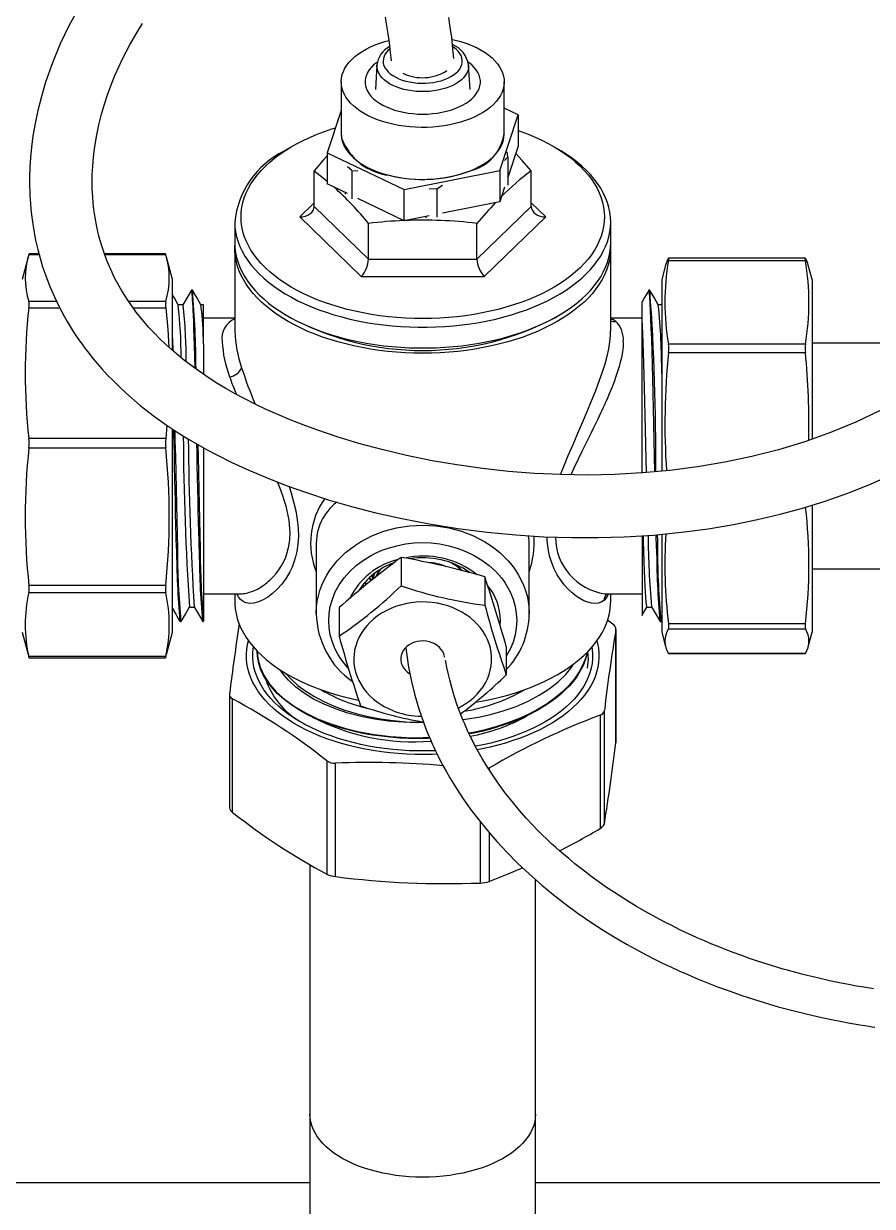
# Model space of a CAD drawing. Header units: millimetres. Extents: x 75 to 2075, y 25 to 1460.
# Drawn here: x 590.7 to 687.5, y 650.7 to 785.6 of the extents above; entities that cross this region are included whole.
import ezdxf

# ---------------------------------------------------------------- set-up
doc = ezdxf.new("R2010")
doc.units = ezdxf.units.MM
doc.header["$LTSCALE"] = 5

msp = doc.modelspace()

# ---------------------------------------------------------------- linework, layer by layer
at = {"color": 7, "linetype": 'Continuous', "lineweight": 25}
for p, q in [((630.981, 780.84), (630.805, 778.063)), ((641.424, 780.858), (641.426, 780.84)), ((641.601, 778.063), (641.426, 780.84)), ((626.918, 778.929), (626.918, 773.008)), ((645.489, 773.008), (645.489, 778.929)), ((626.918, 775.67), (625.316, 770.856)), ((647.091, 775.159), (645.489, 775.925)), ((626.511, 774.565), (626.577, 774.646)), ((626.511, 774.565), (626.528, 774.5)), ((626.511, 774.565), (626.511, 774.448)), ((644.979, 768.811), (647.091, 775.159)), ((647.091, 775.159), (647.091, 771.606)), ((620.911, 771.346), (620.383, 771.023)), ((647.091, 771.606), (645.896, 768.014)), ((652.023, 771.023), (651.496, 771.346)), ((625.316, 770.856), (634.091, 766.66)), ((625.316, 770.856), (625.316, 767.303)), ((645.896, 770.399), (645.534, 769.954)), ((645.896, 770.399), (645.822, 770.965)), ((645.896, 770.399), (645.896, 767.149)), ((623.831, 764.717), (623.831, 768.79)), ((628.131, 768.83), (627.622, 769.228)), ((628.131, 768.83), (628.823, 768.8)), ((628.131, 768.83), (628.131, 765.58)), ((634.091, 766.66), (644.979, 768.811)), ((644.979, 768.811), (644.979, 765.258)), ((648.575, 764.717), (648.575, 768.79)), ((627.622, 766.2), (625.316, 767.303)), ((627.412, 766.142), (627.412, 766.301)), ((634.091, 763.107), (634.091, 766.66)), ((637.824, 766.747), (636.953, 766.703)), ((637.824, 766.747), (638.441, 767.14)), ((637.824, 766.747), (637.824, 763.497)), ((645.534, 766.926), (644.979, 765.258)), ((623.831, 765.131), (622.182, 763.533)), ((623.831, 764.717), (630.017, 758.726)), ((634.091, 763.107), (628.821, 765.627)), ((644.979, 765.258), (638.44, 763.966)), ((642.389, 758.726), (648.575, 764.717)), ((650.225, 763.533), (648.575, 765.131)), ((622.182, 763.533), (629.193, 756.743)), ((636.953, 763.672), (634.091, 763.107)), ((636.592, 763.43), (636.592, 763.601)), ((643.214, 756.743), (650.225, 763.533)), ((614.775, 762.941), (614.775, 760.572)), ((630.017, 758.726), (630.017, 762.799)), ((642.389, 758.726), (642.389, 762.799)), ((657.632, 760.572), (657.632, 762.941)), ((591.304, 759.249), (592.474, 759.249)), ((592.453, 759.326), (591.33, 759.326)), ((606.878, 759.326), (599.92, 759.326)), ((599.948, 759.249), (606.904, 759.249)), ((614.775, 759.98), (614.775, 750.499)), ((657.632, 750.499), (657.632, 759.98)), ((591.217, 758.941), (590.533, 756.389)), ((607.675, 756.389), (606.992, 758.941)), ((630.017, 758.726), (642.389, 758.726)), ((663.889, 758.037), (663.448, 756.389)), ((664.219, 758.575), (679.819, 758.575)), ((679.803, 758.836), (664.233, 758.836)), ((680.591, 756.389), (680.149, 758.037)), ((607.675, 748.316), (607.675, 756.389)), ((629.193, 756.743), (643.214, 756.743)), ((663.448, 756.389), (663.448, 734.544)), ((680.591, 756.389), (680.591, 738.201)), ((609.941, 755.18), (609.834, 755.18)), ((662.081, 755.18), (661.977, 755.18)), ((594.468, 753.89), (591.304, 753.89)), ((606.904, 753.89), (602.682, 753.89)), ((661.203, 751.831), (661.203, 753.845)), ((591.304, 753.168), (594.821, 753.168)), ((603.187, 753.168), (606.904, 753.168)), ((608.879, 753.522), (608.321, 753.522)), ((611.203, 753.522), (610.907, 753.522)), ((611.203, 749.017), (611.203, 753.513)), ((620.383, 752.49), (620.911, 752.167)), ((651.496, 752.167), (652.023, 752.49)), ((663.448, 753.522), (663.048, 753.522)), ((614.775, 752.007), (611.203, 752.007)), ((661.203, 752.007), (657.632, 752.007)), ((661.203, 734.342), (661.203, 751.831)), ((614.781, 750.518), (614.78, 750.499)), ((657.626, 750.499), (657.627, 750.52)), ((611.203, 749.017), (611.203, 745.6)), ((679.819, 749.014), (664.219, 749.014)), ((699.726, 749.15), (680.591, 749.15)), ((664.219, 748.089), (679.819, 748.089)), ((607.041, 739.791), (606.904, 738.292)), ((607.675, 716.197), (607.675, 739.371)), ((606.904, 738.292), (591.304, 738.292)), ((591.304, 737.201), (606.904, 737.201)), ((611.203, 737.229), (611.203, 717.46)), ((680.591, 730.677), (680.591, 716.488)), ((661.203, 727.188), (661.203, 718.11)), ((662.868, 725.732), (662.828, 727.302)), ((663.448, 727.358), (663.448, 716.197)), ((624.06, 726.006), (624.06, 718.319)), ((648.346, 718.319), (648.346, 726.006)), ((633.752, 724.727), (633.752, 721.492)), ((641.323, 723.159), (641.388, 723.028)), ((641.403, 723.099), (641.445, 723.013)), ((680.591, 723.436), (771.918, 723.436)), ((606.904, 721.523), (591.304, 721.523)), ((629.292, 721.231), (629.204, 721.343)), ((630.489, 722.412), (630.489, 722.312)), ((643.282, 722.512), (643.282, 719.276)), ((591.304, 720.703), (606.904, 720.703)), ((611.203, 720.579), (615.454, 720.579)), ((614.775, 720.579), (614.775, 719.712)), ((629.174, 721.296), (629.245, 721.194)), ((656.953, 720.579), (661.203, 720.579)), ((657.632, 719.712), (657.632, 720.579)), ((609.605, 719.064), (610.164, 719.064)), ((626.673, 718.992), (626.673, 715.757)), ((661.746, 719.064), (662.304, 719.064)), ((608.543, 717.407), (608.648, 717.407)), ((611.129, 717.407), (611.203, 717.407)), ((645.018, 716.984), (645.06, 717.52)), ((648.346, 718.319), (648.346, 718.247)), ((657.882, 717.097), (657.264, 717.57)), ((663.27, 717.407), (663.375, 717.407)), ((663.4, 717.436), (663.448, 717.518)), ((590.533, 716.197), (591.217, 713.645)), ((606.992, 713.645), (607.675, 716.197)), ((658.219, 716.516), (658.219, 703.583)), ((658.224, 703.651), (658.224, 716.571)), ((663.448, 716.197), (663.889, 714.549)), ((679.819, 717.162), (664.219, 717.162)), ((664.219, 716.579), (679.819, 716.579)), ((680.149, 714.549), (680.591, 716.197)), ((680.591, 716.488), (680.591, 716.197)), ((591.225, 713.647), (591.304, 713.337)), ((606.904, 713.406), (591.304, 713.406)), ((591.33, 713.26), (606.878, 713.26)), ((606.904, 713.337), (606.983, 713.647)), ((645.733, 714.562), (645.733, 711.327)), ((664.219, 713.77), (664.233, 713.769)), ((679.819, 713.77), (664.219, 713.77)), ((664.233, 713.75), (679.805, 713.75)), ((679.819, 713.77), (679.805, 713.769)), ((655.09, 713.083), (655.09, 713.116)), ((614.183, 709.102), (614.183, 696.184)), ((614.525, 695.658), (614.525, 708.591)), ((656.414, 706.735), (656.414, 693.802)), ((656.911, 694.346), (656.911, 707.28)), ((636.977, 704.193), (636.203, 704.162)), ((658.219, 703.583), (658.21, 703.65)), ((625.279, 701.543), (625.279, 688.609)), ((626.252, 688.331), (626.252, 701.265)), ((643.809, 700.722), (643.671, 700.667)), ((643.809, 700.452), (643.809, 700.722)), ((642.769, 694.567), (642.769, 687.6)), ((643.809, 687.788), (643.809, 693.3)), ((623.346, 689.681), (623.346, 661.257)), ((649.06, 661.257), (649.06, 687.989)), ((623.346, 661.257), (623.346, 641.286)), ((649.06, 641.286), (649.06, 661.257)), ((623.346, 653.436), (563.346, 653.436)), ((709.06, 653.436), (649.06, 653.436))]:
    msp.add_line(p, q, dxfattribs=at)
at = {"color": 7, "linetype": 'Continuous', "lineweight": 25, "flags": 128}
for points in [[(596.956, 787.306), (595.876, 785.317), (594.887, 783.25), (593.998, 781.109), (593.219, 778.899), (592.736, 777.281), (592.331, 775.681), (592.015, 774.177), (591.778, 772.775), (591.608, 771.48), (591.493, 770.294), (591.424, 769.222), (591.388, 768.117), (591.387, 767.166), (591.407, 766.328), (591.424, 765.947), (591.446, 765.544), (591.481, 765.045), (591.532, 764.449), (591.605, 763.758), (591.708, 762.97), (591.866, 761.975), (592.076, 760.886), (592.319, 759.829), (592.588, 758.821), (592.877, 757.862), (593.185, 756.951), (593.692, 755.619), (594.217, 754.408), (594.77, 753.266), (595.058, 752.715), (595.361, 752.161), (595.682, 751.603), (596.019, 751.043), (596.374, 750.479), (596.747, 749.915), (597.089, 749.416), (597.374, 749.016), (597.576, 748.74), (597.724, 748.541), (597.842, 748.386), (597.989, 748.193), (598.171, 747.96), (598.389, 747.685), (598.643, 747.371), (599.095, 746.832), (599.64, 746.209), (600.287, 745.507), (600.976, 744.797), (601.67, 744.117), (602.366, 743.469), (604.006, 742.056), (605.62, 740.801), (606.948, 739.852), (608.225, 739.004), (609.438, 738.248), (610.572, 737.582), (611.616, 736.999), (612.675, 736.436), (614.454, 735.548), (616.38, 734.659), (618.457, 733.777), (620.63, 732.93), (622.955, 732.102), (625.435, 731.3), (628.073, 730.534), (630.869, 729.812), (633.825, 729.144), (636.939, 728.542), (640.209, 728.017), (643.538, 727.593), (646.812, 727.281), (650.022, 727.078), (653.156, 726.977), (656.207, 726.974), (659.167, 727.061), (662.497, 727.269), (665.688, 727.581), (668.733, 727.987), (671.627, 728.474), (674.369, 729.031), (676.956, 729.647), (679.497, 730.342), (682.064, 731.142), (684.652, 732.054), (687.255, 733.086), (689.865, 734.247)], [(631.909, 786.299), (632.088, 785.329), (632.235, 784.414), (632.374, 783.408), (632.501, 782.306), (632.591, 781.34)], [(639.742, 781.587), (639.647, 782.68), (639.505, 783.975), (639.347, 785.167), (639.177, 786.262)], [(688.358, 741.46), (685.566, 740.136), (682.699, 738.952), (679.765, 737.905), (676.773, 736.992), (673.73, 736.211), (670.644, 735.559), (667.525, 735.033), (664.38, 734.628), (661.219, 734.343), (658.05, 734.172), (655.009, 734.114), (651.977, 734.155), (648.962, 734.293), (645.972, 734.525), (643.014, 734.847), (640.101, 735.256), (637.29, 735.739), (634.342, 736.34), (631.55, 737.003), (628.915, 737.717), (626.437, 738.473), (624.116, 739.26), (622.563, 739.834), (621.088, 740.417), (619.69, 741.006), (618.367, 741.599), (617.119, 742.193), (615.944, 742.786), (614.839, 743.376), (613.757, 743.988), (612.672, 744.64), (611.483, 745.405), (610.215, 746.288), (608.895, 747.289), (607.55, 748.414), (606.888, 749.014), (606.23, 749.645), (605.578, 750.307), (604.958, 750.978), (604.448, 751.563), (604.043, 752.051), (603.734, 752.441), (603.512, 752.73), (603.384, 752.899), (603.189, 753.164), (602.919, 753.543), (602.582, 754.037), (602.232, 754.577), (601.904, 755.113), (601.597, 755.644), (601.085, 756.605), (600.632, 757.555), (600.198, 758.582), (599.878, 759.438), (599.576, 760.358), (599.298, 761.342), (599.053, 762.391), (598.851, 763.468), (598.718, 764.395), (598.634, 765.173), (598.584, 765.801), (598.556, 766.277), (598.535, 766.861), (598.526, 767.552), (598.538, 768.36), (598.583, 769.301), (598.673, 770.374), (598.822, 771.578), (599.047, 772.91), (599.285, 774.041), (599.585, 775.239), (599.92, 776.393), (600.273, 777.468), (600.636, 778.466), (601.114, 779.656), (601.582, 780.717), (602.028, 781.65), (602.431, 782.441), (602.805, 783.136), (603.226, 783.878), (603.714, 784.695), (604.276, 785.581)], [(627.448, 777.199), (627.25, 777.553), (627.097, 777.914), (626.991, 778.28), (626.931, 778.649), (626.919, 779.019), (626.954, 779.389), (627.036, 779.757), (627.165, 780.121), (627.34, 780.478), (627.561, 780.828), (627.825, 781.168), (628.132, 781.496), (628.48, 781.812), (628.867, 782.113), (629.292, 782.397), (629.752, 782.664), (630.245, 782.912), (630.768, 783.139), (631.319, 783.346), (631.895, 783.529), (632.333, 783.649)], [(639.529, 783.777), (639.599, 783.762), (640.206, 783.614), (640.794, 783.443), (641.358, 783.248), (641.896, 783.032), (642.405, 782.794), (642.882, 782.537), (643.325, 782.261), (643.732, 781.969), (644.101, 781.66), (644.429, 781.338), (644.715, 781.004), (644.958, 780.659), (645.157, 780.306), (645.31, 779.945), (645.416, 779.579), (645.475, 779.21), (645.488, 778.839), (645.452, 778.469), (645.37, 778.101), (645.241, 777.738), (645.066, 777.38), (644.846, 777.031), (644.582, 776.691), (644.275, 776.362), (643.927, 776.047), (643.539, 775.746), (643.115, 775.461), (642.654, 775.195), (642.162, 774.947), (641.638, 774.719), (641.087, 774.513), (640.512, 774.33), (639.914, 774.169), (639.297, 774.033), (638.665, 773.923), (638.02, 773.837), (637.365, 773.778), (636.705, 773.744), (636.042, 773.738), (635.38, 773.757), (634.723, 773.803), (634.072, 773.875), (633.433, 773.973), (632.808, 774.096), (632.2, 774.244), (631.613, 774.416), (631.048, 774.61), (630.511, 774.827), (630.002, 775.065), (629.524, 775.322), (629.081, 775.597), (628.674, 775.89), (628.306, 776.198), (627.977, 776.52), (627.691, 776.854), (627.448, 777.199), (627.448, 777.199)], [(631.712, 781.053), (631.781, 780.796), (631.897, 780.545), (632.058, 780.301), (632.263, 780.068), (632.51, 779.848), (632.796, 779.643), (633.119, 779.456), (633.474, 779.289), (633.857, 779.142), (634.266, 779.019), (634.696, 778.92), (635.141, 778.846), (635.597, 778.798), (636.06, 778.776), (636.525, 778.781), (636.986, 778.813), (637.439, 778.871), (637.878, 778.955), (638.3, 779.064), (638.7, 779.196), (639.073, 779.351), (639.416, 779.526), (639.725, 779.72), (639.996, 779.931), (640.228, 780.157), (640.416, 780.394), (640.56, 780.641), (640.658, 780.895), (640.708, 781.153), (640.711, 781.413), (640.666, 781.672), (640.574, 781.926), (640.435, 782.174), (640.251, 782.413), (640.025, 782.64), (639.758, 782.852), (639.637, 782.935)], [(631.04, 781.205), (630.917, 781.116), (630.605, 780.857), (630.332, 780.585), (630.103, 780.3), (629.917, 780.006), (629.776, 779.704), (629.682, 779.396), (629.634, 779.085), (629.634, 778.773), (629.682, 778.462), (629.776, 778.155), (629.917, 777.853), (630.103, 777.558), (630.332, 777.274), (630.605, 777.002), (630.917, 776.743), (631.268, 776.5), (631.654, 776.275), (632.073, 776.069), (632.521, 775.883), (632.997, 775.72), (633.495, 775.579), (634.013, 775.463), (634.547, 775.371), (635.092, 775.306), (635.646, 775.266), (636.203, 775.253)], [(641.426, 780.84), (641.429, 780.742), (641.406, 780.465), (641.336, 780.189), (641.22, 779.919), (641.058, 779.656), (640.853, 779.403), (640.605, 779.162), (640.317, 778.935), (639.992, 778.724), (639.633, 778.532), (639.242, 778.36), (638.825, 778.209), (638.383, 778.081), (637.922, 777.977), (637.445, 777.898), (636.957, 777.845), (636.462, 777.818), (635.964, 777.818), (635.469, 777.844), (634.981, 777.896), (634.503, 777.974), (634.041, 778.076), (633.599, 778.203), (633.18, 778.353), (632.789, 778.525), (632.428, 778.716), (632.102, 778.926), (631.812, 779.152), (631.563, 779.393), (631.356, 779.646), (631.192, 779.908), (631.074, 780.178), (631.002, 780.454), (630.978, 780.731), (630.981, 780.84)], [(636.203, 775.253), (636.761, 775.266), (637.314, 775.306), (637.86, 775.371), (638.394, 775.463), (638.911, 775.579), (639.41, 775.72), (639.885, 775.883), (640.334, 776.069), (640.753, 776.275), (641.139, 776.5), (641.489, 776.743), (641.802, 777.002), (642.074, 777.274), (642.304, 777.558), (642.49, 777.853), (642.631, 778.155), (642.725, 778.462), (642.772, 778.773), (642.772, 779.085), (642.725, 779.396), (642.631, 779.704), (642.49, 780.006), (642.304, 780.3), (642.074, 780.585), (641.802, 780.857), (641.489, 781.116), (641.385, 781.193)], [(615.489, 763.533), (615.512, 764.084), (615.583, 764.634), (615.7, 765.181), (615.863, 765.725), (616.073, 766.264), (616.328, 766.796), (616.628, 767.321), (616.973, 767.838), (617.361, 768.345), (617.792, 768.841), (618.264, 769.325), (618.777, 769.795), (619.33, 770.252), (619.921, 770.693), (620.548, 771.118), (621.212, 771.526), (621.909, 771.916), (622.638, 772.287), (623.399, 772.638), (624.188, 772.968), (625.004, 773.277), (625.846, 773.564), (626.26, 773.694)], [(647.091, 773.387), (647.402, 773.277), (648.219, 772.968), (649.008, 772.638), (649.768, 772.287), (650.498, 771.916), (651.195, 771.526), (651.858, 771.118), (652.486, 770.693), (653.077, 770.252), (653.629, 769.795), (654.142, 769.325), (654.615, 768.841), (655.046, 768.345), (655.434, 767.838), (655.778, 767.321), (656.078, 766.796), (656.334, 766.264), (656.543, 765.725), (656.707, 765.181), (656.824, 764.634), (656.894, 764.084), (656.918, 763.533), (656.894, 762.982), (656.824, 762.432), (656.707, 761.884), (656.543, 761.341), (656.334, 760.802), (656.078, 760.27), (655.778, 759.744), (655.434, 759.228), (655.046, 758.721), (654.615, 758.225), (654.142, 757.741), (653.629, 757.271), (653.077, 756.814), (652.486, 756.373), (651.858, 755.947), (651.195, 755.54), (650.498, 755.15), (649.768, 754.779), (649.008, 754.428), (648.219, 754.097), (647.402, 753.788), (646.56, 753.501), (645.695, 753.237), (644.808, 752.996), (643.902, 752.779), (642.978, 752.587), (642.039, 752.419), (641.087, 752.276), (640.123, 752.159), (639.151, 752.068), (638.172, 752.002), (637.189, 751.963), (636.203, 751.95), (635.218, 751.963), (634.234, 752.002), (633.255, 752.068), (632.283, 752.159), (631.32, 752.276), (630.367, 752.419), (629.428, 752.587), (628.505, 752.779), (627.598, 752.996), (626.711, 753.237), (625.846, 753.501), (625.004, 753.788), (624.188, 754.097), (623.399, 754.428), (622.638, 754.779), (621.909, 755.15), (621.212, 755.54), (620.548, 755.947), (619.921, 756.373), (619.33, 756.814), (618.777, 757.271), (618.264, 757.741), (617.792, 758.225), (617.361, 758.721), (616.973, 759.228), (616.628, 759.744), (616.328, 760.27), (616.073, 760.802), (615.863, 761.341), (615.7, 761.884), (615.583, 762.432), (615.512, 762.982), (615.489, 763.533)], [(626.918, 773.008), (626.92, 772.892), (626.961, 772.504)], [(627.448, 771.278), (627.691, 770.933), (627.977, 770.598), (628.306, 770.276), (628.674, 769.968), (629.081, 769.676), (629.524, 769.4), (630.002, 769.143), (630.511, 768.905), (631.048, 768.689), (631.613, 768.494), (632.2, 768.322), (632.808, 768.175), (633.433, 768.052), (634.072, 767.954), (634.723, 767.882), (635.38, 767.836), (636.042, 767.816), (636.705, 767.823), (637.365, 767.856), (638.02, 767.915), (638.665, 768.001), (639.297, 768.112), (639.914, 768.248), (640.512, 768.408), (641.087, 768.591), (641.638, 768.797), (642.162, 769.025), (642.654, 769.273), (643.115, 769.54), (643.539, 769.824), (643.927, 770.125), (644.275, 770.441), (644.582, 770.769), (644.846, 771.109), (645.066, 771.459), (645.241, 771.816), (645.37, 772.18), (645.452, 772.547), (645.488, 772.918), (645.489, 773.008)], [(614.775, 762.941), (614.798, 762.379), (614.869, 761.819), (614.986, 761.261), (615.15, 760.706), (615.361, 760.157), (615.617, 759.614), (615.919, 759.078), (616.265, 758.551), (616.655, 758.033), (617.088, 757.526), (617.562, 757.031), (618.078, 756.549), (618.634, 756.081), (619.228, 755.628), (619.86, 755.191), (620.528, 754.771), (621.23, 754.369), (621.965, 753.986), (622.731, 753.623), (623.527, 753.28), (624.35, 752.958), (625.2, 752.658), (626.074, 752.381), (626.97, 752.127), (627.887, 751.897), (628.822, 751.691), (629.773, 751.51), (630.738, 751.354), (631.715, 751.224), (632.702, 751.119), (633.697, 751.04), (634.697, 750.988), (635.701, 750.961), (636.706, 750.961), (637.709, 750.988), (638.709, 751.04), (639.704, 751.119), (640.691, 751.224), (641.668, 751.354), (642.634, 751.51), (643.585, 751.691), (644.52, 751.897), (645.436, 752.127), (646.332, 752.381), (647.206, 752.658), (648.056, 752.958), (648.88, 753.28), (649.676, 753.623), (650.442, 753.986), (651.177, 754.369), (651.879, 754.771), (652.547, 755.191), (653.178, 755.628), (653.773, 756.081), (654.328, 756.549), (654.844, 757.031), (655.319, 757.526), (655.752, 758.033), (656.142, 758.551), (656.488, 759.078), (656.789, 759.614), (657.046, 760.157), (657.256, 760.706), (657.42, 761.261), (657.538, 761.819), (657.608, 762.379), (657.632, 762.941), (657.608, 763.502), (657.538, 764.063), (657.42, 764.621), (657.256, 765.175), (657.046, 765.724), (656.789, 766.268), (656.488, 766.804), (656.142, 767.331), (655.752, 767.849), (655.319, 768.356), (654.844, 768.851), (654.328, 769.333), (653.773, 769.801), (653.178, 770.254), (652.547, 770.691), (652.023, 771.023)], [(625.316, 770.481), (624.869, 769.993), (623.831, 768.79)], [(648.575, 768.79), (647.557, 769.971), (646.816, 770.781)], [(623.831, 768.79), (624.849, 768), (625.316, 767.605)], [(614.775, 760.572), (614.798, 760.01), (614.869, 759.45), (614.986, 758.892), (615.15, 758.338), (615.361, 757.788), (615.617, 757.245), (615.919, 756.709), (616.265, 756.182), (616.655, 755.664), (617.088, 755.157), (617.562, 754.662), (618.078, 754.18), (618.634, 753.712), (619.228, 753.259), (619.86, 752.822), (620.528, 752.402), (621.23, 752), (621.965, 751.617), (622.731, 751.254), (623.527, 750.911), (624.35, 750.589), (625.2, 750.29), (626.074, 750.013), (626.97, 749.759), (627.887, 749.529), (628.822, 749.323), (629.773, 749.142), (630.738, 748.986), (631.715, 748.855), (632.702, 748.75), (633.697, 748.672), (634.697, 748.619), (635.701, 748.593), (636.706, 748.593), (637.709, 748.619), (638.709, 748.672), (639.704, 748.75), (640.691, 748.855), (641.668, 748.986), (642.634, 749.142), (643.585, 749.323), (644.52, 749.529), (645.436, 749.759), (646.332, 750.013), (647.206, 750.29), (648.056, 750.589), (648.88, 750.911), (649.676, 751.254), (650.442, 751.617), (651.177, 752), (651.879, 752.402), (652.547, 752.822), (653.178, 753.259), (653.773, 753.712), (654.328, 754.18), (654.844, 754.662), (655.319, 755.157), (655.752, 755.664), (656.142, 756.182), (656.488, 756.709), (656.789, 757.245), (657.046, 757.788), (657.256, 758.338), (657.42, 758.892), (657.538, 759.45), (657.608, 760.01), (657.632, 760.572)], [(591.304, 759.249), (591.331, 759.326), (591.33, 759.326)], [(606.904, 759.249), (606.878, 759.326), (606.878, 759.326)], [(657.625, 760.276), (657.626, 760.261), (657.626, 759.699), (657.579, 759.138), (657.485, 758.578), (657.344, 758.022), (657.157, 757.47), (656.923, 756.924), (656.644, 756.384), (656.32, 755.852), (655.952, 755.329), (655.541, 754.817), (655.087, 754.316), (654.591, 753.827), (654.055, 753.352), (653.48, 752.891), (652.867, 752.446), (652.217, 752.018), (651.532, 751.607), (650.813, 751.214), (650.063, 750.841), (649.281, 750.488), (648.471, 750.155), (647.634, 749.845), (646.772, 749.556), (645.887, 749.29), (644.98, 749.048), (644.054, 748.83), (643.111, 748.637), (642.153, 748.468), (641.181, 748.325), (640.199, 748.207), (639.208, 748.116), (638.21, 748.05), (637.208, 748.01), (636.203, 747.997), (635.199, 748.01), (634.197, 748.05), (633.199, 748.116), (632.208, 748.207), (631.225, 748.325), (630.254, 748.468), (629.295, 748.637), (628.352, 748.83), (627.426, 749.048), (626.52, 749.29), (625.634, 749.556), (624.772, 749.845), (623.935, 750.155), (623.125, 750.488), (622.344, 750.841), (621.593, 751.214), (620.874, 751.607), (620.189, 752.018), (619.54, 752.446), (618.926, 752.891), (618.351, 753.352), (617.815, 753.827), (617.32, 754.316), (616.866, 754.817), (616.454, 755.329), (616.086, 755.852), (615.762, 756.384), (615.483, 756.924), (615.25, 757.47), (615.063, 758.022), (614.922, 758.578), (614.828, 759.138), (614.781, 759.699), (614.781, 760.261), (614.781, 760.276)], [(664.233, 758.817), (664.246, 758.819), (664.234, 758.671), (664.219, 758.575)], [(679.819, 758.575), (679.793, 758.778), (679.803, 758.828)], [(609.828, 755.178), (609.345, 754.343), (608.863, 753.508)], [(610.255, 746.259), (610.22, 747.609), (610.182, 748.912), (610.154, 749.847), (610.125, 750.735), (610.095, 751.569), (610.064, 752.34), (610.041, 752.867), (610.019, 753.328), (609.998, 753.726), (609.977, 754.066), (609.957, 754.351), (609.926, 754.718), (609.897, 754.964), (609.87, 755.11), (609.84, 755.177), (609.834, 755.173)], [(610.916, 753.507), (610.437, 754.336), (609.958, 755.166)], [(661.961, 755.165), (661.482, 754.336), (661.199, 753.847)], [(662.663, 734.473), (662.625, 736.211), (662.585, 738.062), (662.544, 739.897), (662.504, 741.697), (662.464, 743.444), (662.423, 745.123), (662.383, 746.717), (662.342, 748.211), (662.302, 749.589), (662.262, 750.84), (662.221, 751.951), (662.181, 752.91), (662.14, 753.71), (662.1, 754.342), (662.06, 754.8), (662.019, 755.08), (661.979, 755.179), (661.977, 755.176)], [(663.054, 753.512), (662.571, 754.347), (662.101, 755.161)], [(608.33, 753.508), (607.851, 754.337), (607.675, 754.64)], [(606.904, 753.168), (607.129, 750.705), (607.243, 748.692)], [(661.711, 734.387), (661.674, 735.963), (661.635, 737.615), (661.596, 739.269), (661.555, 740.908), (661.515, 742.51), (661.474, 744.05), (661.434, 745.483), (661.396, 746.819), (661.358, 748.058), (661.319, 749.205), (661.28, 750.201), (661.242, 751.08), (661.203, 751.831)], [(607.675, 749.744), (607.68, 749.589), (607.719, 748.273)], [(651.925, 734.157), (652.282, 735.086), (652.801, 736.351), (653.334, 737.603), (653.882, 738.866), (654.424, 740.113), (654.951, 741.341), (655.46, 742.565), (655.938, 743.766), (656.367, 744.92), (656.698, 745.884), (656.982, 746.8), (657.217, 747.665), (657.407, 748.507), (657.54, 749.286), (657.614, 750.001), (657.626, 750.499)], [(659.06, 749.321), (659.036, 748.76), (658.964, 748.149), (658.844, 747.491), (658.728, 746.993), (658.588, 746.467), (658.422, 745.916), (658.23, 745.338), (658.007, 744.718), (657.755, 744.063), (657.473, 743.373), (657.182, 742.694), (657.053, 742.403), (656.918, 742.103), (656.777, 741.793), (656.63, 741.474), (656.476, 741.146), (656.317, 740.809), (656.151, 740.462), (655.935, 740.016), (655.682, 739.498), (655.39, 738.905), (655.061, 738.238), (654.681, 737.469), (654.498, 737.097), (654.356, 736.809), (654.256, 736.605), (654.083, 736.249), (653.92, 735.909), (653.768, 735.59), (653.628, 735.293), (653.251, 734.474), (653.104, 734.14)], [(608.141, 725.732), (608.106, 727.074), (608.072, 728.425), (608.04, 729.768), (608.009, 731.09), (607.98, 732.38), (607.952, 733.628), (607.92, 735.06), (607.891, 736.41), (607.863, 737.67), (607.838, 738.837), (607.829, 739.267)], [(607.938, 739.194), (607.963, 738.062), (608.004, 736.211), (608.044, 734.36), (608.085, 732.528), (608.125, 730.732), (608.165, 728.99), (608.206, 727.317), (608.246, 725.732)], [(610.727, 725.732), (610.704, 726.631), (610.679, 727.659), (610.652, 728.822), (610.621, 730.126), (610.596, 731.27), (610.568, 732.505), (610.539, 733.827), (610.508, 735.233), (610.476, 736.716), (610.456, 737.65)], [(610.559, 737.589), (610.589, 736.211), (610.63, 734.36), (610.67, 732.528), (610.711, 730.732), (610.751, 728.99), (610.791, 727.317), (610.832, 725.732)], [(620.963, 732.811), (621.202, 732.083), (621.491, 731.07), (621.73, 730.046), (621.906, 729.027), (622.005, 728.049), (622.028, 727.113), (621.975, 726.231), (621.849, 725.386), (621.706, 724.776), (621.525, 724.187), (621.305, 723.621), (621.048, 723.078), (620.621, 722.342), (620.135, 721.672), (619.616, 721.087), (619.086, 720.597), (618.54, 720.188), (617.997, 719.868), (617.469, 719.643), (616.959, 719.511), (616.482, 719.48), (616.052, 719.551), (615.721, 719.696), (615.436, 719.917), (615.199, 720.212), (615.016, 720.579)], [(615.453, 720.58), (615.494, 720.579), (615.635, 720.585), (615.782, 720.597), (615.935, 720.618), (616.094, 720.647), (616.26, 720.684), (616.475, 720.744), (616.729, 720.83), (617.022, 720.95), (617.353, 721.11), (617.733, 721.328), (617.915, 721.445), (618.056, 721.541), (618.155, 721.612), (618.327, 721.742), (618.49, 721.874), (618.642, 722.003), (618.783, 722.131), (619.163, 722.51), (619.5, 722.899), (619.795, 723.29), (620.08, 723.731), (620.355, 724.238), (620.584, 724.758), (620.767, 725.285), (620.944, 726), (621.05, 726.743), (621.085, 727.51), (621.072, 727.985), (621.033, 728.475), (620.969, 728.979), (620.879, 729.499), (620.764, 730.032), (620.624, 730.578), (620.455, 731.149), (620.259, 731.746), (620.034, 732.368), (619.811, 732.941), (619.667, 733.294), (619.662, 733.307)], [(624.06, 718.321), (624.062, 718.476), (624.097, 719.101), (624.179, 719.724), (624.308, 720.341), (624.482, 720.95), (624.702, 721.549), (624.967, 722.135), (625.275, 722.707), (625.625, 723.262), (626.016, 723.797), (626.447, 724.312), (626.915, 724.803), (627.419, 725.269), (627.957, 725.709), (628.527, 726.119), (629.127, 726.5), (629.754, 726.849), (630.406, 727.165), (631.081, 727.446), (631.775, 727.693), (632.487, 727.903), (633.213, 728.076), (633.95, 728.211), (634.696, 728.308), (635.448, 728.366), (636.203, 728.386)], [(636.203, 728.386), (636.958, 728.366), (637.71, 728.308), (638.456, 728.211), (639.194, 728.076), (639.92, 727.903), (640.631, 727.693), (641.326, 727.446), (642, 727.165), (642.652, 726.849), (643.279, 726.5), (643.879, 726.119), (644.449, 725.709), (644.988, 725.269), (645.492, 724.803), (645.96, 724.312), (646.391, 723.797), (646.782, 723.262), (647.132, 722.707), (647.44, 722.135), (647.704, 721.549), (647.924, 720.95), (648.099, 720.341), (648.227, 719.724), (648.309, 719.101), (648.345, 718.476), (648.346, 718.319)], [(656.852, 719.811), (656.554, 719.627), (656.214, 719.515), (655.835, 719.478), (655.439, 719.512), (655.018, 719.616), (654.575, 719.788), (654.127, 720.023), (653.676, 720.32), (653.227, 720.677), (652.772, 721.105), (652.341, 721.586), (651.938, 722.117), (651.543, 722.739), (651.199, 723.403), (650.91, 724.108), (650.671, 724.886), (650.497, 725.731), (650.399, 726.614), (650.39, 727.066)], [(661.329, 727.196), (661.347, 726.546), (661.382, 725.356), (661.418, 724.237), (661.454, 723.205), (661.491, 722.271), (661.528, 721.448), (661.564, 720.742), (661.599, 720.16), (661.633, 719.699), (661.669, 719.358), (661.706, 719.146), (661.742, 719.065), (661.746, 719.07)], [(662.934, 727.312), (662.949, 726.679), (662.973, 725.732)], [(627.719, 712.111), (627.235, 712.66), (626.861, 713.171), (626.53, 713.701), (626.241, 714.251), (625.906, 715.065), (625.668, 715.904), (625.534, 716.708), (625.489, 717.52), (625.534, 718.331), (625.668, 719.136), (625.906, 719.974), (626.241, 720.79), (626.69, 721.606), (627.235, 722.381), (627.887, 723.121), (628.627, 723.801), (629.447, 724.415), (630.34, 724.955), (630.957, 725.265), (631.597, 725.54), (632.259, 725.779), (633.242, 726.057), (634.254, 726.254), (635.224, 726.366), (636.203, 726.403)], [(636.203, 726.403), (637.182, 726.366), (638.153, 726.254), (639.164, 726.057), (640.147, 725.779), (641.132, 725.407), (642.066, 724.955), (642.959, 724.415), (643.779, 723.801), (644.519, 723.121), (645.171, 722.381), (645.546, 721.869), (645.877, 721.339), (646.165, 720.79), (646.5, 719.975), (646.739, 719.136), (646.873, 718.332), (646.918, 717.52), (646.873, 716.709), (646.739, 715.904), (646.501, 715.066), (646.165, 714.251), (645.733, 713.464)], [(630.501, 722.221), (630.489, 722.368), (630.528, 722.733)], [(630.494, 722.412), (630.489, 722.468), (630.516, 722.724)], [(630.552, 722.262), (630.568, 722.419), (630.702, 722.875)], [(630.563, 722.271), (630.568, 722.32), (630.741, 722.906)], [(630.857, 722.504), (631.145, 723.079), (631.297, 723.286)], [(630.939, 722.569), (631.145, 722.979), (631.428, 723.364)], [(639.829, 723.949), (640.29, 723.627), (640.747, 723.189)], [(629.58, 721.818), (629.583, 721.815), (629.761, 721.616)], [(629.813, 721.658), (629.743, 721.727), (629.629, 721.872)], [(607.675, 718.895), (608.052, 718.243), (608.534, 717.408)], [(608.664, 717.42), (609.143, 718.249), (609.622, 719.078)], [(610.156, 719.077), (610.638, 718.242), (611.121, 717.407)], [(614.775, 719.712), (614.781, 719.431), (614.828, 718.87), (614.922, 718.311), (615.063, 717.755), (615.25, 717.203), (615.483, 716.656), (615.762, 716.117), (616.086, 715.585), (616.454, 715.062), (616.866, 714.549), (617.32, 714.048), (617.815, 713.56), (618.351, 713.084), (618.926, 712.624), (619.54, 712.179), (620.189, 711.75), (620.874, 711.339), (621.593, 710.947), (622.344, 710.573), (623.125, 710.22), (623.935, 709.888), (624.772, 709.577), (625.634, 709.289), (626.52, 709.023), (627.426, 708.781), (628.352, 708.563), (628.901, 708.447)], [(640.263, 707.55), (640.635, 707.748), (641.125, 708.049), (641.585, 708.38), (642.012, 708.74), (642.405, 709.127), (642.76, 709.537), (643.076, 709.969), (643.35, 710.42), (643.582, 710.887), (643.769, 711.368), (643.91, 711.859), (644.006, 712.358), (644.054, 712.862), (644.055, 713.367), (644.009, 713.871), (643.916, 714.37), (643.777, 714.862), (643.592, 715.343), (643.362, 715.811), (643.09, 716.263), (642.776, 716.696), (642.422, 717.107), (642.032, 717.495), (641.606, 717.856), (641.147, 718.189), (640.659, 718.491), (640.144, 718.762), (639.606, 718.998), (639.047, 719.199), (638.471, 719.363), (637.881, 719.49), (637.281, 719.579), (636.675, 719.629), (636.065, 719.639), (635.457, 719.611), (634.853, 719.544), (634.258, 719.437), (633.673, 719.294), (633.105, 719.112), (632.554, 718.895), (632.026, 718.644), (631.523, 718.359), (631.048, 718.042), (630.604, 717.696), (630.194, 717.323), (629.82, 716.924), (629.484, 716.503), (629.188, 716.061), (628.935, 715.601), (628.726, 715.127), (628.561, 714.64), (628.443, 714.145), (628.371, 713.643), (628.346, 713.139), (628.369, 712.634), (628.438, 712.132), (628.555, 711.636), (628.717, 711.149), (628.924, 710.674), (629.175, 710.214), (629.469, 709.771), (629.803, 709.349), (630.175, 708.949), (630.584, 708.574), (630.584, 708.574)], [(642.235, 708.214), (643.111, 708.369), (644.054, 708.563), (644.98, 708.781), (645.887, 709.023), (646.772, 709.289), (647.634, 709.577), (648.471, 709.888), (649.281, 710.22), (650.063, 710.573), (650.813, 710.947), (651.532, 711.339), (652.217, 711.75), (652.867, 712.179), (653.48, 712.624), (654.055, 713.084), (654.591, 713.56), (655.087, 714.048), (655.541, 714.549), (655.952, 715.062), (656.32, 715.585), (656.644, 716.117), (656.923, 716.656), (657.157, 717.203), (657.344, 717.755), (657.485, 718.311), (657.579, 718.87), (657.626, 719.431), (657.632, 719.712)], [(661.206, 718.113), (661.308, 718.29), (661.755, 719.064)], [(662.296, 719.079), (662.775, 718.25), (663.254, 717.421)], [(637.848, 702.284), (637.285, 702.262), (636.314, 702.246), (635.343, 702.256), (634.374, 702.293), (633.409, 702.355), (632.451, 702.444), (631.502, 702.558), (630.563, 702.698), (629.638, 702.863), (628.728, 703.053), (627.836, 703.267), (626.963, 703.505), (626.111, 703.766), (625.284, 704.05), (624.481, 704.356), (623.706, 704.683), (622.961, 705.031), (622.246, 705.399), (621.564, 705.785), (620.916, 706.19), (620.303, 706.611), (619.728, 707.049), (619.191, 707.502), (618.694, 707.968), (618.238, 708.448), (617.824, 708.939), (617.453, 709.441), (617.126, 709.952), (616.843, 710.472), (616.605, 710.998), (616.413, 711.531), (616.268, 712.067), (616.169, 712.608), (616.116, 713.15), (616.111, 713.693), (616.153, 714.236), (616.241, 714.776), (616.346, 715.209)], [(638.689, 713.347), (638.677, 713.427), (638.602, 713.71), (638.481, 713.981), (638.316, 714.235), (638.109, 714.468), (637.865, 714.675), (637.589, 714.852), (637.286, 714.995), (636.962, 715.101), (636.623, 715.17), (636.276, 715.198), (635.927, 715.186), (635.584, 715.135), (635.253, 715.044), (634.941, 714.915), (634.653, 714.752), (634.395, 714.557), (634.172, 714.335), (633.989, 714.089), (633.849, 713.824), (633.755, 713.545), (633.708, 713.259), (633.71, 712.97), (633.761, 712.684), (633.859, 712.406), (634.003, 712.143), (634.189, 711.898), (634.415, 711.678), (634.415, 711.678)], [(656.061, 715.209), (656.139, 714.9), (656.238, 714.359), (656.29, 713.817), (656.295, 713.274), (656.254, 712.731), (656.166, 712.191), (656.03, 711.653), (655.849, 711.119), (655.622, 710.591), (655.349, 710.07), (655.032, 709.557), (654.671, 709.053), (654.266, 708.559), (653.82, 708.077), (653.332, 707.607), (652.804, 707.151), (652.238, 706.71), (651.634, 706.285), (650.994, 705.876), (650.32, 705.486), (649.612, 705.114), (648.873, 704.761), (648.105, 704.429), (647.309, 704.118), (646.486, 703.829), (645.64, 703.562), (644.772, 703.319), (643.884, 703.099), (642.978, 702.904), (642.413, 702.796)], [(591.304, 713.337), (591.331, 713.26), (591.319, 713.336), (591.304, 713.406)], [(606.904, 713.337), (606.878, 713.26), (606.889, 713.336), (606.904, 713.406)], [(637.652, 702.683), (637.523, 702.678), (636.573, 702.654), (635.623, 702.657), (634.674, 702.686), (633.728, 702.741), (632.788, 702.822), (631.857, 702.929), (630.936, 703.061), (630.028, 703.218), (629.134, 703.399), (628.258, 703.606), (627.401, 703.835), (626.565, 704.089), (625.752, 704.364), (624.964, 704.662), (624.204, 704.981), (623.472, 705.321), (622.771, 705.68), (622.103, 706.058), (621.468, 706.454), (620.869, 706.866), (620.307, 707.295), (619.783, 707.739), (619.299, 708.196), (618.855, 708.666), (618.453, 709.148), (618.094, 709.64), (617.779, 710.142), (617.508, 710.651), (617.282, 711.168), (617.101, 711.69), (616.967, 712.216), (616.879, 712.745), (616.838, 713.277), (616.843, 713.808), (616.894, 714.339), (616.918, 714.489)], [(636.203, 704.076), (635.45, 704.071), (634.574, 704.087), (633.579, 704.132), (632.47, 704.218), (631.505, 704.324), (630.478, 704.47), (629.394, 704.663), (628.264, 704.909), (627.098, 705.215), (626.108, 705.521), (625.111, 705.878), (624.117, 706.288), (623.136, 706.754), (622.182, 707.279), (621.268, 707.864), (620.409, 708.511), (619.62, 709.22), (618.918, 709.989), (618.409, 710.681), (617.985, 711.411), (617.87, 711.648), (617.766, 711.889), (617.671, 712.133), (617.587, 712.38), (617.514, 712.631), (617.352, 713.48), (617.329, 714.05)], [(617.329, 714.05), (617.408, 713.186), (617.68, 712.194), (618.13, 711.222), (618.754, 710.28), (619.547, 709.376), (620.5, 708.521), (621.604, 707.722), (622.849, 706.987), (624.222, 706.325), (625.711, 705.741), (627.3, 705.242), (628.976, 704.832), (630.721, 704.516), (632.519, 704.298), (634.352, 704.18), (636.203, 704.162)], [(634.283, 714.422), (634.344, 713.833), (634.587, 712.226), (634.912, 710.588), (635.297, 709.03), (635.767, 707.439), (636.328, 705.818), (636.574, 705.173), (636.832, 704.533), (637.074, 703.964), (637.289, 703.477), (637.474, 703.072), (637.626, 702.747), (637.773, 702.442), (637.962, 702.058), (638.205, 701.578), (638.508, 701.004), (638.874, 700.337), (639.309, 699.579), (640.053, 698.365), (640.824, 697.194), (641.617, 696.069), (642.429, 694.989), (643.533, 693.619), (644.656, 692.325), (645.792, 691.101), (647.007, 689.878), (648.331, 688.631), (649.767, 687.367), (651.066, 686.295), (652.451, 685.218), (653.926, 684.141), (655.493, 683.066), (656.791, 682.226), (658.148, 681.392), (659.51, 680.6), (660.746, 679.915), (661.751, 679.382), (662.638, 678.928), (663.402, 678.55), (664.04, 678.242), (664.548, 678.002), (664.837, 677.868), (665.055, 677.767), (665.222, 677.691), (665.489, 677.57), (665.888, 677.392), (666.42, 677.158), (666.932, 676.938), (667.516, 676.692), (668.1, 676.451), (668.675, 676.22), (669.24, 675.998), (669.795, 675.785), (671.231, 675.255), (672.59, 674.782), (673.891, 674.354), (675.139, 673.966), (676.721, 673.504), (678.229, 673.096), (679.758, 672.712), (680.694, 672.491), (681.7, 672.267), (682.8, 672.035), (683.995, 671.801), (684.683, 671.674), (685.389, 671.549), (686.029, 671.441), (686.586, 671.351), (687.058, 671.278), (687.444, 671.22), (687.731, 671.178)], [(654.93, 713.897), (654.78, 713.292), (654.462, 712.47), (654.035, 711.665), (653.502, 710.88), (652.866, 710.12), (652.131, 709.39), (651.301, 708.694), (650.381, 708.036), (649.376, 707.419), (648.293, 706.847), (647.138, 706.323), (645.919, 705.851), (644.641, 705.433), (643.313, 705.071), (641.942, 704.767), (641.452, 704.682)], [(654.962, 713.931), (654.785, 713.221), (654.475, 712.413), (654.16, 711.792), (653.792, 711.197), (653.375, 710.629), (652.917, 710.088), (652.421, 709.575), (651.893, 709.09), (651.338, 708.634), (650.315, 707.904), (649.247, 707.257), (648.155, 706.691), (647.058, 706.201), (646.293, 705.9), (645.496, 705.617), (644.67, 705.353), (643.814, 705.111), (642.931, 704.892), (642.022, 704.696), (641.492, 704.598)], [(655.489, 714.489), (655.528, 714.222), (655.569, 713.691), (655.564, 713.159), (655.512, 712.628), (655.414, 712.099), (655.269, 711.574), (655.079, 711.053), (654.843, 710.538), (654.562, 710.03), (654.237, 709.531), (653.868, 709.041), (653.457, 708.561), (653.004, 708.094), (652.511, 707.639), (651.979, 707.199), (651.408, 706.774), (650.801, 706.364), (650.159, 705.973), (649.483, 705.599), (648.775, 705.244), (648.037, 704.909), (647.27, 704.594), (646.477, 704.301), (645.659, 704.031), (644.818, 703.783), (643.956, 703.558), (643.076, 703.357), (642.202, 703.185)], [(655.002, 712.084), (655.09, 713.116), (655.015, 713.991)], [(636.301, 705.894), (635.549, 705.876), (633.966, 705.919), (632.318, 706.052), (630.725, 706.272), (629.178, 706.577), (627.682, 706.967), (626.259, 707.439), (624.954, 707.976), (623.757, 708.578), (622.683, 709.237), (621.738, 709.943), (620.9, 710.718), (620.201, 711.54), (619.961, 711.916)], [(687.596, 675.53), (687.178, 675.596), (686.474, 675.711), (685.659, 675.852), (684.735, 676.022), (683.703, 676.225), (682.567, 676.464), (681.971, 676.596), (681.35, 676.738), (680.706, 676.892), (680.038, 677.057), (679.411, 677.217), (678.892, 677.353), (678.48, 677.465), (678.171, 677.55), (677.796, 677.655), (677.298, 677.797), (676.681, 677.978), (675.945, 678.201), (675.098, 678.468), (674.257, 678.744), (673.47, 679.011), (672.475, 679.363), (671.579, 679.693), (670.779, 679.999), (670.074, 680.277), (669.168, 680.647), (668.338, 680.999), (667.581, 681.33), (666.826, 681.671), (666.165, 681.978), (665.447, 682.321), (664.662, 682.708), (663.784, 683.155), (662.799, 683.677), (661.726, 684.27), (660.572, 684.938), (659.343, 685.685), (658.046, 686.516), (657.165, 687.109), (656.301, 687.712), (655.51, 688.284), (654.789, 688.825), (654.136, 689.331), (653.547, 689.8), (652.843, 690.379), (652.248, 690.884), (651.758, 691.311), (651.367, 691.659), (651.074, 691.925), (650.938, 692.049), (650.784, 692.19), (650.573, 692.388), (650.305, 692.642), (649.863, 693.07), (649.329, 693.604), (648.709, 694.244), (648.013, 694.995), (647.249, 695.86), (646.428, 696.841), (645.572, 697.931), (644.789, 698.998), (644.102, 699.999), (643.501, 700.931), (642.98, 701.791), (642.531, 702.577), (642.147, 703.287), (641.824, 703.917), (641.57, 704.433), (641.426, 704.737), (641.319, 704.968), (641.224, 705.176), (641.1, 705.454), (640.947, 705.805), (640.772, 706.221), (640.575, 706.71), (640.359, 707.272), (640.136, 707.889), (639.788, 708.936), (639.505, 709.89), (639.278, 710.748), (639.098, 711.508), (638.955, 712.182), (638.827, 712.862), (638.81, 712.965)], [(640.767, 706.234), (641.301, 706.301), (642.559, 706.516), (643.796, 706.786), (645.364, 707.219), (646.841, 707.735), (648.225, 708.334), (649.491, 709.004), (650.63, 709.739), (651.643, 710.541), (652.51, 711.39), (653.222, 712.279), (653.408, 712.588)], [(620.57, 711.523), (621.196, 710.835), (621.979, 710.131), (622.867, 709.467), (623.853, 708.849), (624.931, 708.281), (626.092, 707.766), (627.328, 707.309), (628.629, 706.914), (629.987, 706.582), (631.39, 706.316), (632.829, 706.119), (634.293, 705.992), (635.771, 705.936), (636.285, 705.941)], [(634.415, 711.678), (634.676, 711.486), (634.723, 711.456)], [(637.015, 704.102), (636.764, 704.091), (636.203, 704.076)], [(647.602, 689.317), (645.916, 688.606), (643.809, 687.788)], [(649.06, 661.257), (649.037, 660.823), (648.967, 660.391), (648.85, 659.961), (648.687, 659.537), (648.478, 659.118), (648.225, 658.708), (647.928, 658.307), (647.588, 657.916), (647.206, 657.538), (646.784, 657.173), (646.324, 656.823), (645.827, 656.49), (645.295, 656.173), (644.729, 655.876), (644.133, 655.598), (643.507, 655.34), (642.855, 655.104), (642.178, 654.891), (641.48, 654.701), (640.762, 654.535), (640.028, 654.393), (639.28, 654.277), (638.521, 654.185), (637.753, 654.12), (636.98, 654.081), (636.203, 654.068), (635.427, 654.081), (634.654, 654.12), (633.886, 654.185), (633.126, 654.277), (632.378, 654.393), (631.644, 654.535), (630.927, 654.701), (630.228, 654.891), (629.552, 655.104), (628.9, 655.34), (628.274, 655.598), (627.677, 655.876), (627.112, 656.173), (626.58, 656.49), (626.082, 656.823), (625.622, 657.173), (625.2, 657.538), (624.819, 657.916), (624.479, 658.307), (624.182, 658.708), (623.928, 659.118), (623.72, 659.537), (623.557, 659.961), (623.44, 660.391), (623.37, 660.823), (623.346, 661.257), (623.346, 661.257)]]:
    msp.add_lwpolyline(points, dxfattribs=at)
at = {"color": 7, "linetype": 'Continuous', "lineweight": 25}
for centre, radius, start, end in [((633.757, 780.514), 2.792, 118.49968, 173.2054), ((633.452, 781.26), 1.752, 125.33749, 186.76479), ((638.442, 780.405), 3.014, 8.73064, 67.58589), ((636.17, 784.52), 5.12, 244.30921, 303.01136), ((630.153, 773.053), 3.236, 180.81253, 213.28566), ((640.393, 773.796), 5.157, 283.58135, 351.20338), ((633.14, 774.84), 6.606, 200.70696, 263.23171), ((624.817, 761.96), 10.09, 116.06535, 174.41956), ((636.177, 783.334), 15.53, 255.77994, 290.45476), ((665.658, 745.581), 28.819, 126.35489, 135.29054), ((599.794, 738.029), 39.077, 39.33693, 47.70069), ((673.144, 737.527), 39.806, 136.03283, 140.58871), ((636.227, 709.304), 53.854, 92.29143, 96.62089), ((636.318, 712.659), 50.506, 83.0957, 92.45558), ((599.935, 756.57), 9.038, 162.75409, 197.24591), ((598.273, 756.57), 9.038, 342.75409, 17.24591), ((692.006, 753.794), 28.195, 170.23877, 189.76123), ((666.487, 757.412), 2.667, 148.23571, 166.45777), ((677.552, 757.411), 2.667, 13.54786, 31.76875), ((652.032, 753.794), 28.195, 350.23877, 9.76123), ((495.509, 745.503), 114.853, 0.34083, 4.81568), ((399.211, 736.199), 263.566, 359.6269, 4.12467), ((589.322, 753.529), 2.015, 349.66838, 10.33162), ((608.886, 753.529), 2.015, 169.66838, 190.33162), ((658.776, 745.73), 67.881, 173.70952, 186.29048), ((551.013, 747.244), 57.656, 0.23366, 6.21746), ((552.795, 747.062), 56.454, 359.9582, 6.55815), ((579.048, 749.194), 32.156, 359.68325, 7.67423), ((588.349, 745.81), 75.099, 359.88977, 5.87345), ((615.663, 749.727), 2.352, 112.18693, 189.94619), ((636.203, 780.529), 32.223, 241.66707, 298.33293), ((657.246, 750.448), 1.512, 49.81442, 75.20114), ((658.139, 752.928), 1.327, 247.5203, 273.54672), ((656.299, 749.601), 2.775, 354.20573, 46.16659), ((628.261, 750.886), 13.486, 181.64375, 199.66782), ((626.375, 749.956), 13.044, 182.79027, 200.85428), ((660.165, 748.552), 4.081, 353.49472, 6.50528), ((683.874, 748.552), 4.081, 173.49472, 186.50528), ((744.486, 739.963), 80.677, 174.21916, 183.81668), ((602.264, 740.12), 77.964, 358.48627, 5.86708), ((614.005, 746.984), 1.682, 276.1429, 337.71874), ((662.678, 761.444), 49.476, 197.76725, 202.8844), ((643.14, 755.401), 30.662, 199.2093, 203.22383), ((585.971, 737.747), 5.36, 354.15823, 5.84177), ((612.237, 737.747), 5.36, 174.15823, 185.84177), ((953.819, 741.216), 344.925, 180.43791, 183.67909), ((957.838, 740.942), 348.369, 180.44712, 183.59682), ((666.27, 729.362), 75.374, 174.03042, 185.96958), ((531.939, 729.362), 75.374, 354.03042, 5.96958), ((632.178, 726.369), 8.759, 144.69557, 202.05757), ((630.107, 726.235), 6.046, 127.72185, 182.17039), ((624.529, 723.908), 55.701, 353.04392, 6.74562), ((642.923, 726.198), 5.422, 357.97057, 10.54052), ((638.013, 726.549), 10.903, 341.39197, 3.15555), ((657.888, 727.065), 6.553, 180.25061, 261.79732), ((755.731, 727.776), 93.837, 180.33255, 185.30692), ((716.804, 723.777), 52.999, 176.06952, 187.16931), ((708.69, 726.259), 100.55, 180.30036, 185.0389), ((685.222, 725.282), 76.977, 179.66524, 185.86934), ((699.988, 725.731), 89.261, 179.99941, 185.33745), ((713.158, 726.18), 102.327, 180.25071, 184.88866), ((747.589, 725.528), 84.722, 179.86196, 185.47595), ((739.97, 725.282), 76.999, 179.66533, 185.86766), ((695.988, 640.665), 104.593, 126.51478, 131.50697), ((635.216, 716.586), 8.09, 102.85112, 154.53795), ((635.402, 716.839), 7.67, 109.20407, 147.57773), ((616.93, 630.748), 95.473, 73.9775, 79.85171), ((636.245, 714.849), 10.025, 51.9872, 102.09057), ((636.218, 715.319), 9.359, 55.10836, 99.18808), ((636.706, 718.83), 5.299, 65.6921, 89.16103), ((637.729, 720.556), 3.923, 43.10601, 65.95296), ((588.07, 721.113), 3.259, 352.76892, 7.23108), ((610.138, 721.113), 3.259, 172.76892, 187.23108), ((598.316, 757.998), 50.877, 303.87414, 314.14761), ((633.068, 725.289), 4.191, 224.3523, 229.5888), ((634.082, 726.447), 5.659, 225.59401, 229.5034), ((649.061, 765.744), 46.826, 250.91783, 262.91139), ((426.813, 651.419), 227.845, 16.0892, 18.18128), ((638.87, 717.538), 6.191, 359.83782, 40.17787), ((607.298, 717.054), 16.405, 167.15025, 192.84975), ((590.91, 717.054), 16.405, 347.15025, 12.84975), ((655.83, 721.085), 1.633, 308.72134, 341.93507), ((658.155, 719.694), 1.308, 137.44312, 174.8576), ((750.687, 748.038), 111.189, 194.99134, 199.27914), ((633.765, 718.511), 9.703, 181.12244, 234.99354), ((638.995, 718.402), 9.347, 316.12421, 359.02873), ((836.798, 682.391), 224.216, 171.08597, 173.13987), ((883.193, 679.931), 227.929, 170.76354, 173.10862), ((657.584, 716.536), 0.635, 358.15959, 62.06975), ((666.442, 715.175), 2.629, 147.71939, 212.28061), ((663.058, 716.87), 1.197, 345.89403, 14.10597), ((680.98, 716.87), 1.197, 165.89404, 194.10596), ((677.597, 715.175), 2.629, 327.71939, 32.28061), ((734.331, 744.597), 111.454, 194.99644, 199.27404), ((626.714, 713.663), 8.877, 198.02549, 239.62399), ((608.227, 750.203), 54.019, 306.67769, 313.97288), ((634.291, 726.125), 19.121, 239.58914, 257.68902), ((637.807, 726.797), 19.858, 279.01992, 300.1976), ((614.747, 709.109), 0.563, 173.48903, 246.74031), ((580.311, 644.662), 72.509, 51.67156, 61.84505), ((636.106, 715.372), 8.758, 230.91074, 269.64205), ((635.137, 728.582), 24.883, 242.46819, 274.65145), ((643.752, 749.546), 44.228, 250.68683, 260.27439), ((638.168, 724.181), 20.132, 279.85216, 299.48436), ((684.355, 631.952), 79.832, 110.48754, 120.52338), ((656.204, 707.425), 0.721, 286.88926, 348.359), ((431.937, 730.931), 227.929, 350.76354, 353.10862), ((626.143, 702.727), 1.466, 233.8754, 274.27876), ((630.134, 606.883), 94.462, 84.90344, 92.35502), ((614.814, 696.216), 0.629, 182.95861, 242.6289), ((659.492, 752.539), 72.509, 231.67156, 241.84505), ((655.976, 694.7), 0.999, 295.97243, 339.27584), ((618.542, 757.862), 74.418, 296.53623, 300.59113), ((626.521, 691.12), 2.802, 243.66326, 264.49092), ((638.969, 788.596), 101.067, 262.77174, 272.15489), ((642.668, 691.117), 3.519, 271.64189, 288.91818)]:
    msp.add_arc(centre, radius, start, end, dxfattribs=at)
for centre, major_axis, ratio, start_param, end_param in [((622.182, 764.717), (1.65, 0), 0.7179676, 4.712389, 6.2831853), ((650.225, 764.717), (1.65, 0), 0.7179676, 3.1415927, 4.712389), ((629.193, 757.927), (0.57, 1.408), 0.4233109, 3.9047482, 5.4755445), ((643.214, 757.927), (-0.57, 1.408), 0.4233109, 0.8076408, 2.3784371)]:
    msp.add_ellipse(centre, major_axis=major_axis, ratio=ratio, start_param=start_param, end_param=end_param, dxfattribs=at)

doc.saveas('drawing.dxf')
